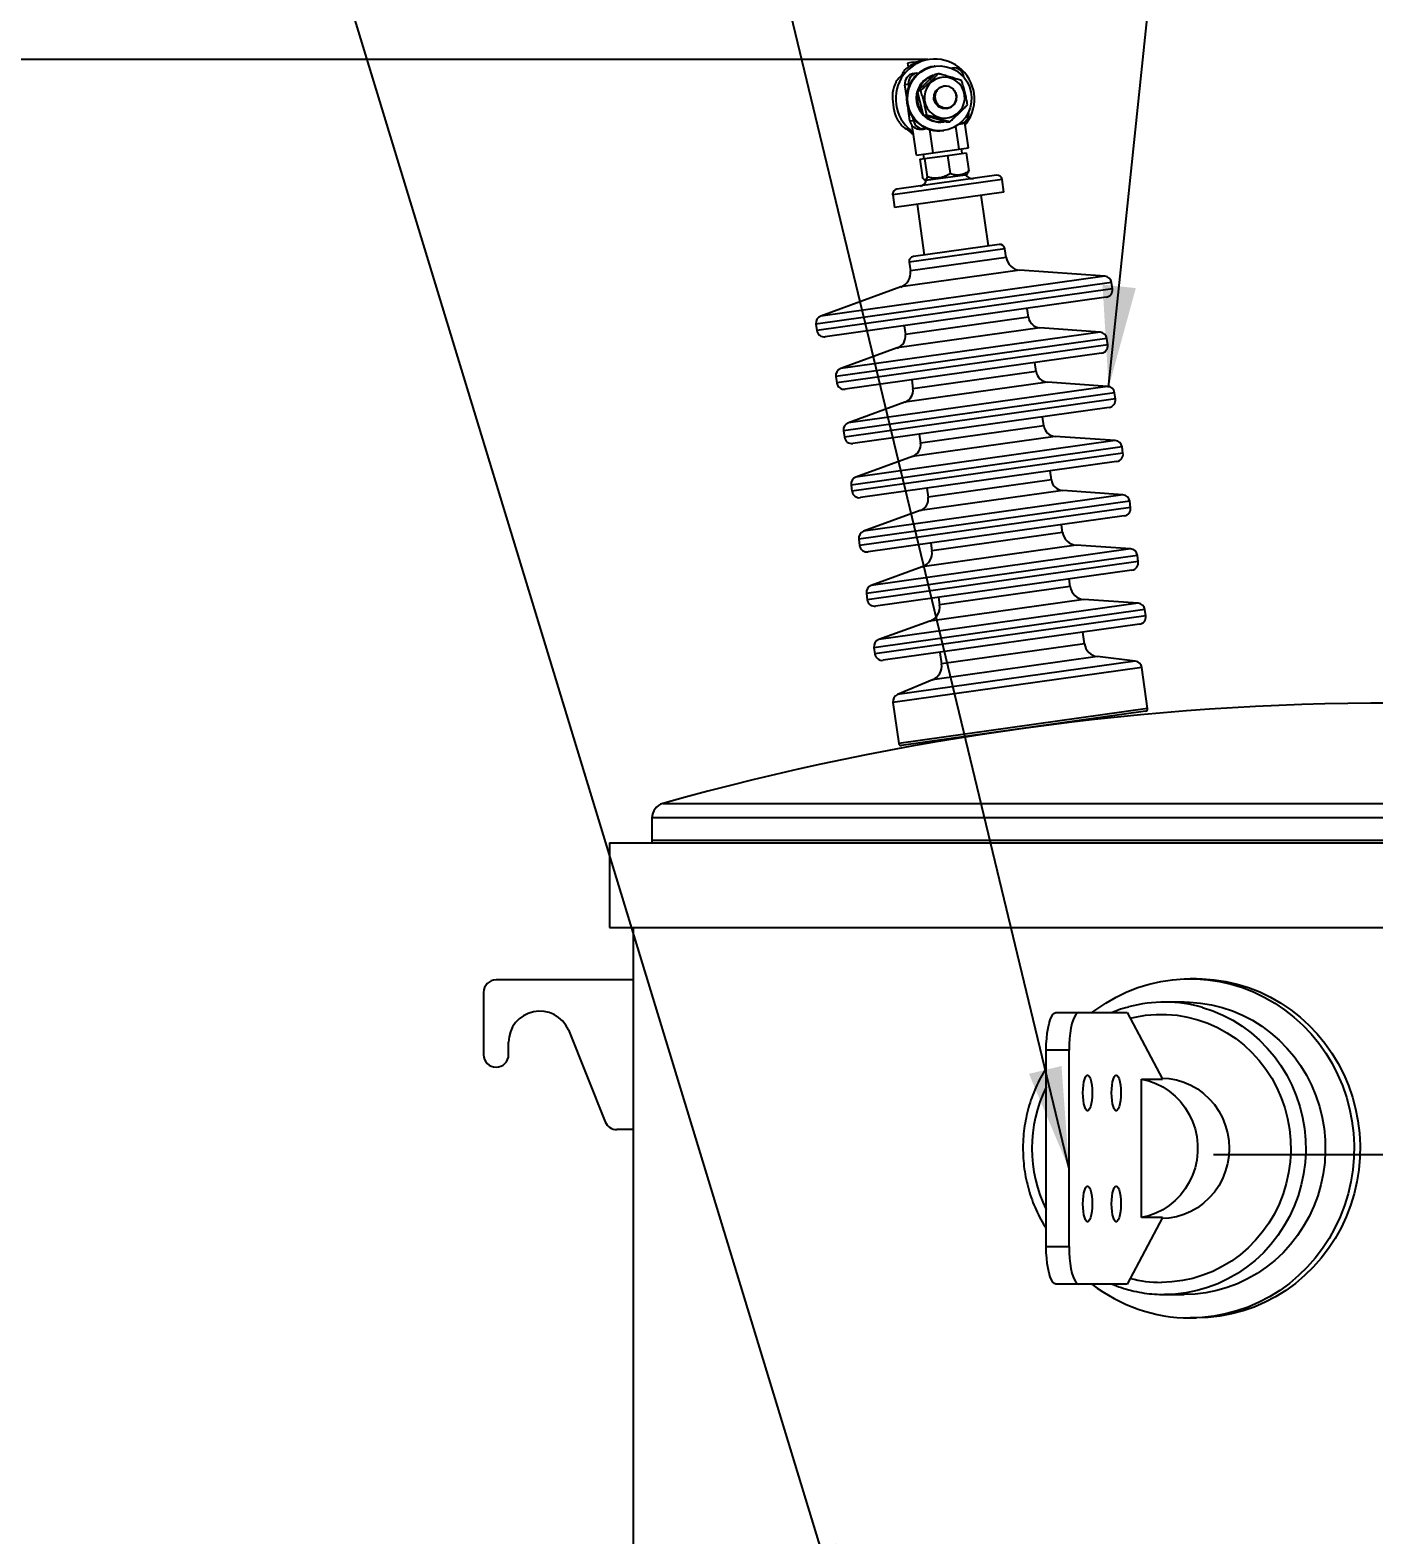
# Model space of a CAD drawing. Header units: millimetres. Extents: x 107291 to 113922, y -130611 to -125922.
# Drawn here: x 107947 to 108486, y -127239 to -126635 of the extents above; entities that cross this region are included whole.
import ezdxf

# ---------------------------------------------------------------- set-up
doc = ezdxf.new("R2010")
doc.units = ezdxf.units.MM
doc.header["$LTSCALE"] = 13
doc.linetypes.add('CENTERX2', pattern=[101.6, 63.5, -12.7, 12.7, -12.7])
for name, color, linetype in [('中心线', 1, 'CENTERX2'), ('几何体', 7, 'Continuous'), ('尺寸', 3, 'Continuous'), ('注释', 2, 'Continuous')]:
    doc.layers.add(name, color=color, linetype=linetype)
doc.styles.add('SLDTEXTSTYLE0', font='')
doc.styles.get("Standard").update_dxf_attribs({"font": 'gbenor.shx', "bigfont": 'gbcbig.shx'})
doc.styles.get('SLDTEXTSTYLE0').set_extended_font_data('汉仪长仿宋体')
doc.dimstyles.new('SLDDIMSTYLE0', dxfattribs={"dimtxt": 50, "dimasz": 40.8, "dimexe": 0, "dimexo": 0.0625, "dimgap": 12.5, "dimtad": 2, "dimdec": 0, "dimrnd": 1e-09, "dimzin": 12, "dimdsep": 46, "dimtxsty": 'SLDTEXTSTYLE0', "dimsah": 1, "dimcen": 0.09, "dimadec": 0, "dimazin": 3, "dimtfac": 1, "dimtdec": 0, "dimtmove": 0, "dimatfit": 0, "dimfxl": 1, "dimfrac": 2, "dimtolj": 1, "dimtzin": 12, "dimarcsym": 0})
doc.dimstyles.new('SLDDIMSTYLE2', dxfattribs={"dimtxt": 0.18, "dimasz": 40.8, "dimexe": 0, "dimexo": 0.0625, "dimgap": 0, "dimtad": 0, "dimtih": 1, "dimtoh": 1, "dimdec": 0, "dimrnd": 1e-09, "dimzin": 0, "dimdsep": 46, "dimtxsty": 'Standard', "dimsah": 1, "dimcen": 0.09, "dimadec": 0, "dimazin": 0, "dimtfac": 40.8, "dimtdec": 0, "dimtofl": 0, "dimtmove": 0, "dimatfit": 3, "dimfxl": 1, "dimfrac": 2, "dimtolj": 1, "dimtzin": 0, "dimarcsym": 0})

# ---------------------------------------------------------------- blocks, each defined once
blk = doc.blocks.new('*D25')
at = {"layer": 'Defpoints', "color": 0, "transparency": 16777216}
for p in [(107914.73, -126647.27), (108307.24, -126647.27), (108189.05, -127888.67)]:
    blk.add_point(p, dxfattribs=at)
at = {"layer": '尺寸', "color": 0, "lineweight": -2, "transparency": 16777216}
for p, q in [((108307.18, -126647.27), (107914.73, -126647.27)), ((107914.73, -127847.87), (107914.73, -126688.07)), ((108188.98, -127888.67), (107914.73, -127888.67))]:
    blk.add_line(p, q, dxfattribs=at)
at = {"layer": '尺寸', "color": 0, "transparency": 16777216}
for points in [[(107907.93, -126688.07), (107921.53, -126688.07), (107914.73, -126647.27)], [(107907.93, -127847.87), (107921.53, -127847.87), (107914.73, -127888.67)]]:
    blk.add_solid(points, dxfattribs=at)
at = {"layer": '尺寸', "color": 0, "transparency": 16777216, "insert": (107877.23, -127267.97), "char_height": 50, "attachment_point": 5, "rotation": 90, "style": 'SLDTEXTSTYLE0'}
blk.add_mtext('\\A1;1241', dxfattribs=at)

msp = doc.modelspace()

# ---------------------------------------------------------------- linework, layer by layer
at = {"layer": '中心线'}
msp.add_line((108421.73, -127086.17), (108566.36, -127086.17), dxfattribs=at)
at = {"layer": '几何体'}
for p, q in [((108301.47, -126648.28), (108299.01, -126648.63)), ((108299.01, -126648.63), (108299.25, -126650.3)), ((108301.47, -126648.28), (108304.07, -126647.92)), ((108301.56, -126648.88), (108301.47, -126648.28)), ((108307.82, -126647.19), (108306.67, -126647.35)), ((108301.32, -126652.83), (108302.78, -126652.63)), ((108302.78, -126652.63), (108303.67, -126652.5)), ((108303.06, -126659.87), (108310.15, -126653.04)), ((108310.01, -126649.91), (108309.69, -126649.95)), ((108310.15, -126653.04), (108311.32, -126652.87)), ((108316.5, -126650.7), (108317.08, -126650.62)), ((108321.6, -126654.4), (108321.55, -126654.03)), ((108299.42, -126657.14), (108297.96, -126657.34)), ((108298.67, -126662.38), (108297.96, -126657.34)), ((108299.55, -126658.04), (108299.42, -126657.14)), ((108303.06, -126659.87), (108304.22, -126659.7)), ((108305.37, -126669.52), (108303.06, -126659.87)), ((108300, -126671.83), (108299.29, -126666.79)), ((108314.71, -126667), (108314.76, -126666.99)), ((108300, -126671.83), (108301.46, -126671.62)), ((108301.46, -126671.62), (108301.33, -126670.72)), ((108305.37, -126669.52), (108306.54, -126669.36)), ((108314.78, -126672.35), (108305.37, -126669.52)), ((108313.32, -126672.2), (108313.73, -126672.14)), ((108314.78, -126672.35), (108315.95, -126672.18)), ((108319.65, -126673.11), (108320.23, -126673.03)), ((108322.14, -126673.36), (108321.99, -126672.31)), ((108323.58, -126668.52), (108323.53, -126668.15)), ((108301.26, -126676.3), (108300.92, -126673.88)), ((108302.56, -126685.54), (108301.26, -126676.3)), ((108305.93, -126675.04), (108305.39, -126675.11)), ((108305.93, -126675.04), (108306.82, -126674.91)), ((108309.24, -126684.6), (108307.93, -126675.3)), ((108313.31, -126675.7), (108313.63, -126675.66)), ((108319.68, -126683.14), (108318.39, -126673.97)), ((108323.44, -126682.61), (108322.14, -126673.36)), ((108302.56, -126685.54), (108309.24, -126684.6)), ((108309.24, -126684.6), (108319.68, -126683.14)), ((108315.1, -126685.63), (108322.54, -126684.58)), ((108319.68, -126683.14), (108323.44, -126682.61)), ((108320.96, -126684.81), (108320.7, -126682.99)), ((108322.54, -126684.58), (108323.57, -126691.91)), ((108303.97, -126687.19), (108305.81, -126686.93)), ((108303.97, -126687.19), (108305, -126694.52)), ((108305.29, -126685.16), (108305.55, -126686.97)), ((108305.81, -126686.93), (108315.1, -126685.63)), ((108305.81, -126686.93), (108306.84, -126694.26)), ((108315.1, -126685.63), (108316.13, -126692.95)), ((108336.97, -126695.31), (108293.06, -126701.48)), ((108334.71, -126693.62), (108294.76, -126699.23)), ((108305.74, -126695.38), (108306.35, -126695.75)), ((108322.16, -126693.52), (108306.35, -126695.75)), ((108322.61, -126693.46), (108322.16, -126693.52)), ((108322.61, -126693.46), (108323.09, -126692.94)), ((108337.68, -126700.36), (108336.97, -126695.31)), ((108293.06, -126701.48), (108293.77, -126706.53)), ((108337.68, -126700.36), (108293.77, -126706.53)), ((108331.42, -126721.97), (108328.56, -126701.64)), ((108302.88, -126705.25), (108305.74, -126725.58)), ((108338.05, -126723.05), (108299.66, -126728.45)), ((108338.54, -126726.55), (108300.15, -126731.95)), ((108335.8, -126721.36), (108301.36, -126726.2)), ((108338.54, -126726.55), (108338.05, -126723.05)), ((108344.05, -126731.69), (108296.27, -126738.4)), ((108299.66, -126728.45), (108300.15, -126731.95)), ((108378.07, -126734.07), (108344.05, -126731.69)), ((108380.83, -126736.64), (108262.29, -126753.3)), ((108381.18, -126739.15), (108262.64, -126755.8)), ((108378.07, -126734.07), (108264.23, -126750.07)), ((108296.27, -126738.4), (108264.23, -126750.07)), ((108381.18, -126739.15), (108380.83, -126736.64)), ((108378.63, -126742.53), (108266.02, -126758.35)), ((108347.52, -126750.53), (108298.13, -126757.47)), ((108347.52, -126750.53), (108347.02, -126746.97)), ((108262.29, -126753.3), (108262.64, -126755.8)), ((108376.19, -126756.5), (108272.22, -126771.11)), ((108352.11, -126754.81), (108294.9, -126762.85)), ((108297.63, -126753.91), (108298.13, -126757.47)), ((108376.19, -126756.5), (108352.11, -126754.81)), ((108378.94, -126759.06), (108270.28, -126774.34)), ((108379.29, -126761.57), (108270.63, -126776.84)), ((108294.9, -126762.85), (108272.22, -126771.11)), ((108379.29, -126761.57), (108378.94, -126759.06)), ((108376.75, -126764.95), (108274.01, -126779.39)), ((108350.58, -126772.26), (108350.08, -126768.7)), ((108270.28, -126774.34), (108270.63, -126776.84)), ((108350.58, -126772.26), (108301.19, -126779.2)), ((108382, -126780.8), (108273.34, -126796.07)), ((108379.24, -126778.23), (108275.28, -126792.84)), ((108355.17, -126776.54), (108297.95, -126784.59)), ((108300.68, -126775.64), (108301.19, -126779.2)), ((108379.24, -126778.23), (108355.17, -126776.54)), ((108382.35, -126783.3), (108382, -126780.8)), ((108382.35, -126783.3), (108273.69, -126798.58)), ((108297.95, -126784.59), (108275.28, -126792.84)), ((108379.8, -126786.68), (108277.07, -126801.12)), ((108353.63, -126794), (108353.13, -126790.43)), ((108273.34, -126796.07), (108273.69, -126798.58)), ((108358.22, -126798.28), (108301.01, -126806.32)), ((108303.74, -126797.37), (108304.24, -126800.94)), ((108353.63, -126794), (108304.24, -126800.94)), ((108382.3, -126799.96), (108358.22, -126798.28)), ((108385.05, -126802.53), (108276.39, -126817.8)), ((108385.4, -126805.04), (108276.74, -126820.31)), ((108382.3, -126799.96), (108278.33, -126814.57)), ((108385.4, -126805.04), (108385.05, -126802.53)), ((108301.01, -126806.32), (108278.33, -126814.57)), ((108382.86, -126808.42), (108280.12, -126822.85)), ((108276.39, -126817.8), (108276.74, -126820.31)), ((108356.69, -126815.73), (108307.29, -126822.67)), ((108356.69, -126815.73), (108356.18, -126812.16)), ((108385.35, -126821.69), (108281.38, -126836.3)), ((108361.28, -126820.01), (108304.06, -126828.05)), ((108306.79, -126819.11), (108307.29, -126822.67)), ((108385.35, -126821.69), (108361.28, -126820.01)), ((108388.11, -126824.26), (108279.44, -126839.53)), ((108388.46, -126826.77), (108279.8, -126842.04)), ((108304.06, -126828.05), (108281.38, -126836.3)), ((108388.46, -126826.77), (108388.11, -126824.26)), ((108385.91, -126830.15), (108283.18, -126844.59)), ((108361.15, -126836.77), (108360.72, -126833.69)), ((108279.44, -126839.53), (108279.8, -126842.04)), ((108366.66, -126841.9), (108304.92, -126850.58)), ((108308.37, -126841.05), (108308.8, -126844.12)), ((108361.15, -126836.77), (108308.8, -126844.12)), ((108388.4, -126843.42), (108366.66, -126841.9)), ((108391.16, -126845.99), (108282.5, -126861.26)), ((108388.4, -126843.42), (108284.44, -126858.04)), ((108391.51, -126848.5), (108391.16, -126845.99)), ((108391.51, -126848.5), (108282.85, -126863.77)), ((108304.92, -126850.58), (108284.44, -126858.04)), ((108388.96, -126851.88), (108286.23, -126866.32)), ((108364.21, -126858.5), (108311.85, -126865.86)), ((108364.21, -126858.5), (108363.78, -126855.42)), ((108282.5, -126861.26), (108282.85, -126863.77)), ((108391.46, -126865.16), (108287.49, -126879.77)), ((108369.72, -126863.64), (108307.97, -126872.31)), ((108311.42, -126862.78), (108311.85, -126865.86)), ((108391.46, -126865.16), (108369.72, -126863.64)), ((108394.21, -126867.73), (108285.55, -126883)), ((108394.57, -126870.23), (108285.9, -126885.5)), ((108394.57, -126870.23), (108394.21, -126867.73)), ((108307.97, -126872.31), (108287.49, -126879.77)), ((108392.02, -126873.61), (108289.28, -126888.05)), ((108369.95, -126881.43), (108369.3, -126876.81)), ((108285.55, -126883), (108285.9, -126885.5)), ((108369.95, -126881.43), (108312.65, -126889.48)), ((108390.35, -126888.41), (108294.97, -126901.81)), ((108375.15, -126886.54), (108309.07, -126895.83)), ((108312, -126884.86), (108312.65, -126889.48)), ((108390.35, -126888.41), (108375.15, -126886.54)), ((108392.95, -126890.96), (108293.17, -126904.98)), ((108309.07, -126895.83), (108294.97, -126901.81)), ((108395.25, -126907.37), (108392.95, -126890.96)), ((108293.17, -126904.98), (108295.48, -126921.39)), ((108395.25, -126907.37), (108295.48, -126921.39)), ((108394.4, -126908.49), (108296.61, -126922.24)), ((108200.93, -126945.44), (108787.16, -126945.44)), ((108196.55, -126951.21), (108196.55, -126960.17)), ((108791.55, -126951.21), (108196.55, -126951.21)), ((108179.55, -126961.17), (108179.55, -126995.17)), ((108179.55, -126961.17), (108808.55, -126961.17)), ((108196.55, -126960.17), (108791.55, -126960.17)), ((108179.55, -126995.17), (108808.55, -126995.17)), ((108189.05, -126995.17), (108189.05, -127016.17)), ((108189.05, -127016.17), (108134.05, -127016.17)), ((108189.05, -127016.17), (108134.05, -127016.17)), ((108189.05, -127016.17), (108189.05, -127076.17)), ((108414.82, -127015.68), (108412.36, -127015.68)), ((108129.05, -127021.17), (108129.05, -127046.17)), ((108409.93, -127025.07), (108402.06, -127025.07)), ((108358.49, -127029.27), (108367.67, -127029.27)), ((108367.67, -127029.27), (108387.08, -127029.27)), ((108387.08, -127029.27), (108401.18, -127055.96)), ((108163.01, -127036.19), (108177.79, -127073.03)), ((108139.05, -127046.17), (108139.05, -127041.17)), ((108363.79, -127044.27), (108354.61, -127044.27)), ((108354.61, -127123.08), (108354.61, -127044.27)), ((108363.79, -127123.08), (108363.79, -127044.27)), ((108392.78, -127055.96), (108401.18, -127055.96)), ((108392.78, -127111.39), (108392.78, -127055.96)), ((108189.05, -127076.17), (108182.43, -127076.17)), ((108189.05, -127076.17), (108189.05, -127245.58)), ((108401.18, -127111.39), (108387.08, -127138.08)), ((108401.18, -127111.39), (108392.78, -127111.39)), ((108354.61, -127123.08), (108363.79, -127123.08)), ((108367.67, -127138.08), (108358.49, -127138.08)), ((108387.08, -127138.08), (108367.67, -127138.08)), ((108402.06, -127142.28), (108409.93, -127142.28)), ((108412.36, -127151.67), (108414.82, -127151.67))]:
    msp.add_line(p, q, dxfattribs=at)
at = {"layer": '几何体', "flags": 128}
for points in [[(108310.3, -126649.87), (108312.42, -126649.8), (108314.53, -126650.09), (108316.55, -126650.72), (108318.45, -126651.68), (108320.17, -126652.94), (108321.66, -126654.48), (108322.88, -126656.23), (108323.8, -126658.17), (108324.4, -126660.23), (108324.65, -126662.37), (108324.55, -126664.51), (108324.1, -126666.61), (108323.32, -126668.6), (108322.22, -126670.43), (108320.84, -126672.06), (108319.22, -126673.43), (108317.39, -126674.51), (108315.41, -126675.27), (108313.33, -126675.69), (108311.21, -126675.76), (108309.11, -126675.48), (108307.08, -126674.85), (108305.18, -126673.89), (108303.47, -126672.62), (108301.98, -126671.09), (108300.75, -126669.33), (108299.83, -126667.39), (108299.24, -126665.33), (108298.99, -126663.2), (108299.09, -126661.06), (108299.54, -126658.96), (108300.32, -126656.97), (108301.41, -126655.13), (108302.79, -126653.51), (108304.42, -126652.14), (108306.25, -126651.05), (108308.23, -126650.29), (108310.3, -126649.87)], [(108319.72, -126656.85), (108318.43, -126655.73), (108316.94, -126654.91), (108315.31, -126654.43), (108313.62, -126654.29), (108311.94, -126654.51), (108310.34, -126655.08), (108308.9, -126655.98), (108307.67, -126657.16), (108306.72, -126658.57), (108306.07, -126660.16), (108305.77, -126661.85), (108305.82, -126663.56), (108306.22, -126665.23), (108306.95, -126666.78), (108307.99, -126668.14), (108309.28, -126669.26), (108310.78, -126670.08), (108312.4, -126670.57), (108314.09, -126670.7), (108315.77, -126670.48), (108317.37, -126669.91), (108318.81, -126669.01), (108320.04, -126667.83), (108320.99, -126666.42), (108321.64, -126664.83), (108321.94, -126663.15), (108321.89, -126661.43), (108321.49, -126659.76), (108320.76, -126658.21), (108319.72, -126656.85)], [(108317.37, -126659.17), (108318.24, -126660.38), (108318.67, -126661.82), (108318.56, -126663.6), (108317.77, -126665.22), (108316.44, -126666.4), (108314.76, -126666.99), (108312.98, -126666.89), (108311.37, -126666.12), (108310.17, -126664.78), (108309.57, -126663.1), (108309.65, -126661.32), (108310.39, -126659.71), (108311.68, -126658.53), (108313.33, -126657.95), (108313.33, -126657.95)], [(108196.55, -126960.17), (108196.49, -126960.76), (108196.37, -126961.17)], [(108372.97, -127029.27), (108374.53, -127028.1), (108378.5, -127025.42), (108382.65, -127023.04), (108386.95, -127020.98), (108391.39, -127019.24), (108395.94, -127017.84), (108400.57, -127016.79), (108405.26, -127016.08), (108409.99, -127015.73), (108414.73, -127015.73), (108419.46, -127016.08), (108424.15, -127016.79), (108428.78, -127017.84), (108433.33, -127019.24), (108437.77, -127020.98), (108442.07, -127023.04), (108446.22, -127025.42), (108450.19, -127028.1), (108453.97, -127031.07), (108457.53, -127034.31), (108460.85, -127037.82), (108463.92, -127041.56), (108466.72, -127045.52), (108469.24, -127049.68), (108471.46, -127054.02), (108473.37, -127058.51), (108474.97, -127063.13), (108476.24, -127067.86), (108477.17, -127072.68), (108477.77, -127077.55), (108478.03, -127082.45), (108477.94, -127087.36), (108477.51, -127092.25), (108476.75, -127097.09), (108475.64, -127101.87), (108474.21, -127106.55), (108472.45, -127111.11), (108470.39, -127115.53), (108468.01, -127119.78), (108465.35, -127123.84), (108462.42, -127127.69), (108459.22, -127131.32), (108455.77, -127134.7), (108452.11, -127137.81), (108448.23, -127140.63), (108444.17, -127143.16), (108439.94, -127145.39), (108435.56, -127147.28), (108431.07, -127148.85), (108426.48, -127150.08), (108421.81, -127150.96), (108417.1, -127151.49), (108412.36, -127151.67), (108412.36, -127151.67)], [(108414.82, -127015.68), (108417.19, -127015.73), (108421.92, -127016.08), (108426.61, -127016.79), (108431.24, -127017.84), (108435.79, -127019.24), (108440.22, -127020.98), (108444.53, -127023.04), (108448.67, -127025.42), (108452.65, -127028.1), (108456.42, -127031.07), (108459.98, -127034.31), (108463.3, -127037.82), (108466.37, -127041.56), (108469.17, -127045.52), (108471.69, -127049.68), (108473.91, -127054.02), (108475.83, -127058.51), (108477.42, -127063.13), (108478.69, -127067.86), (108479.63, -127072.68), (108480.22, -127077.55), (108480.48, -127082.45), (108480.4, -127087.36), (108479.97, -127092.25), (108479.2, -127097.09), (108478.1, -127101.87), (108476.66, -127106.55), (108474.91, -127111.11), (108472.84, -127115.53), (108470.47, -127119.78), (108467.81, -127123.84), (108464.87, -127127.69), (108461.67, -127131.32), (108458.23, -127134.7), (108454.56, -127137.81), (108450.68, -127140.63), (108446.62, -127143.16), (108442.39, -127145.39), (108438.02, -127147.28), (108433.53, -127148.85), (108428.93, -127150.08), (108424.27, -127150.96), (108419.55, -127151.49), (108414.82, -127151.67), (108414.82, -127151.67)], [(108417.27, -127027.23), (108421.42, -127028.6), (108425.48, -127030.32), (108429.41, -127032.36), (108433.16, -127034.71), (108436.74, -127037.35), (108440.1, -127040.28), (108443.23, -127043.46), (108446.12, -127046.88), (108448.74, -127050.53), (108451.08, -127054.37), (108453.13, -127058.39), (108454.87, -127062.57), (108456.29, -127066.87), (108457.38, -127071.27), (108458.14, -127075.75), (108458.57, -127080.27), (108458.65, -127084.81), (108458.4, -127089.35), (108457.81, -127093.85), (108456.88, -127098.3), (108455.62, -127102.65), (108454.04, -127106.89), (108452.14, -127110.99), (108449.95, -127114.93), (108447.46, -127118.67), (108444.71, -127122.21), (108441.7, -127125.52), (108438.44, -127128.57), (108434.97, -127131.36), (108431.31, -127133.85), (108427.46, -127136.05), (108423.47, -127137.93), (108419.34, -127139.48), (108415.11, -127140.7), (108410.8, -127141.58), (108406.44, -127142.11), (108402.06, -127142.28)], [(108409.93, -127025.07), (108412.13, -127025.11), (108416.5, -127025.47), (108420.84, -127026.17), (108425.11, -127027.22), (108429.29, -127028.6), (108433.36, -127030.32), (108437.28, -127032.36), (108441.04, -127034.71), (108444.61, -127037.35), (108447.97, -127040.28), (108451.11, -127043.46), (108453.99, -127046.88), (108456.61, -127050.53), (108458.96, -127054.37), (108461, -127058.39), (108462.74, -127062.57), (108464.16, -127066.87), (108465.26, -127071.27), (108466.02, -127075.75), (108466.44, -127080.27), (108466.53, -127084.81), (108466.27, -127089.35), (108465.68, -127093.85), (108464.75, -127098.3), (108463.49, -127102.65), (108461.91, -127106.89), (108460.02, -127110.99), (108457.82, -127114.93), (108455.34, -127118.67), (108452.58, -127122.21), (108449.57, -127125.52), (108446.32, -127128.57), (108442.85, -127131.36), (108439.18, -127133.85), (108435.34, -127136.05), (108431.34, -127137.93), (108427.21, -127139.48), (108422.99, -127140.7), (108418.68, -127141.58), (108414.32, -127142.11), (108409.93, -127142.28)], [(108354.61, -127044.27), (108354.66, -127041.93), (108354.8, -127039.64), (108355.04, -127037.46), (108355.35, -127035.46), (108355.75, -127033.67), (108356.21, -127032.14), (108356.73, -127030.91), (108357.3, -127030.01), (108357.89, -127029.46), (108358.49, -127029.27)], [(108367.67, -127029.27), (108367.06, -127029.46), (108366.47, -127030.01), (108365.91, -127030.91), (108365.39, -127032.14), (108364.93, -127033.67), (108364.53, -127035.46), (108364.21, -127037.46), (108363.98, -127039.64), (108363.84, -127041.93), (108363.79, -127044.27)], [(108388.28, -127031.53), (108390.28, -127031.06), (108394.46, -127030.35), (108398.68, -127029.99), (108402.91, -127029.99), (108407.13, -127030.35), (108411.31, -127031.06), (108415.42, -127032.13), (108419.43, -127033.53), (108423.31, -127035.27), (108427.05, -127037.33), (108430.61, -127039.7), (108433.97, -127042.36), (108437.11, -127045.3), (108440.02, -127048.49), (108442.65, -127051.92), (108445.02, -127055.56), (108447.08, -127059.38), (108448.84, -127063.37), (108450.28, -127067.49), (108451.39, -127071.72), (108452.16, -127076.03), (108452.59, -127080.39), (108452.68, -127084.77), (108452.42, -127089.15), (108451.82, -127093.49), (108450.88, -127097.76), (108449.6, -127101.94), (108448, -127106), (108446.09, -127109.91), (108443.87, -127113.64), (108441.37, -127117.18), (108438.6, -127120.49), (108435.57, -127123.56), (108432.32, -127126.36), (108428.85, -127128.88), (108425.2, -127131.09), (108421.39, -127132.99), (108417.43, -127134.57), (108413.37, -127135.8), (108409.23, -127136.69), (108405.02, -127137.23), (108400.79, -127137.4), (108400.79, -127137.4)], [(108369.34, -127061.43), (108369.39, -127059.84), (108369.52, -127058.32), (108369.74, -127056.97), (108370.04, -127055.84), (108370.39, -127054.98), (108370.78, -127054.46), (108371.19, -127054.28), (108371.6, -127054.46), (108371.99, -127054.98), (108372.34, -127055.84), (108372.64, -127056.97), (108372.86, -127058.32), (108373, -127059.84), (108373.04, -127061.43), (108373, -127063.02), (108372.86, -127064.53), (108372.64, -127065.88), (108372.34, -127067.02), (108371.99, -127067.87), (108371.6, -127068.4), (108371.19, -127068.58), (108370.78, -127068.4), (108370.39, -127067.87), (108370.04, -127067.02), (108369.74, -127065.88), (108369.52, -127064.53), (108369.39, -127063.02), (108369.34, -127061.43)], [(108380.86, -127061.43), (108380.9, -127059.84), (108381.04, -127058.32), (108381.26, -127056.97), (108381.55, -127055.84), (108381.91, -127054.98), (108382.3, -127054.46), (108382.71, -127054.28), (108383.12, -127054.46), (108383.51, -127054.98), (108383.86, -127055.84), (108384.16, -127056.97), (108384.38, -127058.32), (108384.51, -127059.84), (108384.56, -127061.43), (108384.51, -127063.02), (108384.38, -127064.53), (108384.16, -127065.88), (108383.86, -127067.02), (108383.51, -127067.87), (108383.12, -127068.4), (108382.71, -127068.58), (108382.3, -127068.4), (108381.91, -127067.87), (108381.55, -127067.02), (108381.26, -127065.88), (108381.04, -127064.53), (108380.9, -127063.02), (108380.86, -127061.43)], [(108392.78, -127055.96), (108395.75, -127056.67), (108398.62, -127057.71), (108401.36, -127059.08), (108403.93, -127060.76), (108406.31, -127062.73), (108408.46, -127064.96), (108410.36, -127067.42), (108411.97, -127070.09), (108413.29, -127072.93), (108414.3, -127075.9), (108414.97, -127078.97), (108415.31, -127082.1), (108415.31, -127085.25), (108414.97, -127088.38), (108414.3, -127091.45), (108413.29, -127094.43), (108411.97, -127097.26), (108410.36, -127099.93), (108408.46, -127102.4), (108406.31, -127104.63), (108403.93, -127106.59), (108401.36, -127108.27), (108398.62, -127109.64), (108395.75, -127110.68), (108392.78, -127111.39)], [(108400.97, -127055.56), (108403.83, -127055.74), (108406.84, -127056.26), (108409.76, -127057.14), (108412.58, -127058.34), (108415.24, -127059.87), (108417.73, -127061.69), (108420, -127063.79), (108422.03, -127066.15), (108423.79, -127068.72), (108425.26, -127071.48), (108426.43, -127074.39), (108427.27, -127077.42), (108427.78, -127080.53), (108427.95, -127083.68), (108427.78, -127086.82), (108427.27, -127089.93), (108426.43, -127092.96), (108425.26, -127095.88), (108423.79, -127098.64), (108422.03, -127101.21), (108420, -127103.56), (108417.73, -127105.66), (108415.24, -127107.48), (108412.58, -127109.01), (108409.76, -127110.22), (108406.84, -127111.09), (108403.83, -127111.62), (108400.97, -127111.79)], [(108369.34, -127105.93), (108369.39, -127104.34), (108369.52, -127102.82), (108369.74, -127101.47), (108370.04, -127100.34), (108370.39, -127099.48), (108370.78, -127098.96), (108371.19, -127098.78), (108371.6, -127098.96), (108371.99, -127099.48), (108372.34, -127100.34), (108372.64, -127101.47), (108372.86, -127102.82), (108373, -127104.34), (108373.04, -127105.93), (108373, -127107.52), (108372.86, -127109.03), (108372.64, -127110.38), (108372.34, -127111.52), (108371.99, -127112.37), (108371.6, -127112.9), (108371.19, -127113.08), (108370.78, -127112.9), (108370.39, -127112.37), (108370.04, -127111.52), (108369.74, -127110.38), (108369.52, -127109.03), (108369.39, -127107.52), (108369.34, -127105.93)], [(108380.86, -127105.93), (108380.9, -127104.34), (108381.04, -127102.82), (108381.26, -127101.47), (108381.55, -127100.34), (108381.91, -127099.48), (108382.3, -127098.96), (108382.71, -127098.78), (108383.12, -127098.96), (108383.51, -127099.48), (108383.86, -127100.34), (108384.16, -127101.47), (108384.38, -127102.82), (108384.51, -127104.34), (108384.56, -127105.93), (108384.51, -127107.52), (108384.38, -127109.03), (108384.16, -127110.38), (108383.86, -127111.52), (108383.51, -127112.37), (108383.12, -127112.9), (108382.71, -127113.08), (108382.3, -127112.9), (108381.91, -127112.37), (108381.55, -127111.52), (108381.26, -127110.38), (108381.04, -127109.03), (108380.9, -127107.52), (108380.86, -127105.93)], [(108358.49, -127138.08), (108357.89, -127137.89), (108357.3, -127137.35), (108356.73, -127136.44), (108356.21, -127135.21), (108355.75, -127133.69), (108355.35, -127131.9), (108355.04, -127129.89), (108354.8, -127127.71), (108354.66, -127125.43), (108354.61, -127123.08)], [(108363.79, -127123.08), (108363.84, -127125.43), (108363.98, -127127.71), (108364.21, -127129.89), (108364.53, -127131.9), (108364.93, -127133.69), (108365.39, -127135.21), (108365.91, -127136.44), (108366.47, -127137.35), (108367.06, -127137.89), (108367.67, -127138.08)]]:
    msp.add_lwpolyline(points, dxfattribs=at)
at = {"layer": '几何体'}
for centre, radius, start, end in [((108310, -126662.7), 15.66, 52.5143, 143.4857), ((108308.57, -126662.94), 15.71, 115.68182, 132.55002), ((108310.38, -126662.99), 16.14, 143.48228, 232.51772), ((108301.9, -126656.77), 3.97, 98.37142, 188.36666), ((108311.63, -126662.81), 13, 98.57827, 277.42173), ((108303.36, -126656.56), 3.97, 98.37142, 188.36666), ((108317.61, -126654.56), 3.97, 7.63334, 97.62858), ((108309.71, -126663.08), 16.14, 323.48228, 52.51772), ((108308.87, -126663.16), 16.09, 154.16187, 170.76398), ((108314.22, -126662.37), 4.5, 45.38058, 97.90266), ((108308.88, -126663.23), 16.09, 205.23602, 221.83813), ((108304, -126671.27), 4.04, 187.97492, 220.29625), ((108305.4, -126671.1), 3.97, 187.63334, 277.62858), ((108319.65, -126669.09), 3.97, 278.37142, 8.36666), ((108309.93, -126663.21), 15.88, 320.24678, 323.36959), ((108310.2, -126663.17), 15.88, 232.63041, 235.75322), ((108303.65, -126694.96), 2.99, 278, 345.31104), ((108324.99, -126691.96), 2.99, 210.68896, 278), ((108334.99, -126695.59), 2, 8, 98), ((108295.03, -126701.21), 2, 98, 188), ((108301.64, -126728.17), 2, 98, 188), ((108336.07, -126723.33), 2, 8, 98), ((108344.47, -126725.72), 5.99, 188, 266), ((108294.23, -126732.78), 5.99, 290, 8), ((108377.86, -126737.05), 2.99, 8, 86), ((108378.22, -126739.56), 2.99, 278, 8), ((108265.25, -126752.88), 2.99, 110, 188), ((108352.46, -126749.84), 4.99, 188, 266), ((108265.6, -126755.39), 2.99, 188, 278), ((108293.19, -126758.17), 4.99, 290, 8), ((108375.98, -126759.48), 2.99, 8, 86), ((108376.33, -126761.99), 2.99, 278, 8), ((108273.24, -126773.92), 2.99, 110, 188), ((108355.52, -126771.57), 4.99, 188, 266), ((108273.6, -126776.43), 2.99, 188, 278), ((108296.25, -126779.9), 4.99, 290, 8), ((108379.03, -126781.21), 2.99, 8, 86), ((108379.39, -126783.72), 2.99, 278, 8), ((108276.3, -126795.65), 2.99, 110, 188), ((108276.65, -126798.16), 2.99, 188, 278), ((108358.57, -126793.3), 4.99, 188, 266), ((108299.3, -126801.63), 4.99, 290, 8), ((108382.09, -126802.95), 2.99, 8, 86), ((108382.44, -126805.45), 2.99, 278, 8), ((108279.35, -126817.38), 2.99, 110, 188), ((108361.62, -126815.03), 4.99, 188, 266), ((108279.71, -126819.89), 2.99, 188, 278), ((108302.35, -126823.36), 4.99, 290, 8), ((108385.14, -126824.68), 2.99, 8, 86), ((108385.49, -126827.18), 2.99, 278, 8), ((108282.41, -126839.12), 2.99, 110, 188), ((108367.08, -126835.93), 5.99, 188, 266), ((108282.76, -126841.62), 2.99, 188, 278), ((108302.87, -126844.96), 5.99, 290, 8), ((108388.2, -126846.41), 2.99, 8, 86), ((108388.55, -126848.92), 2.99, 278, 8), ((108285.46, -126860.85), 2.99, 110, 188), ((108370.13, -126857.67), 5.99, 188, 266), ((108285.81, -126863.36), 2.99, 188, 278), ((108305.93, -126866.69), 5.99, 290, 8), ((108391.25, -126868.14), 2.99, 8, 86), ((108391.6, -126870.65), 2.99, 278, 8), ((108288.52, -126882.58), 2.99, 110, 188), ((108375.88, -126880.6), 5.99, 188, 263), ((108288.87, -126885.09), 2.99, 188, 278), ((108306.73, -126890.32), 5.99, 293, 8), ((108389.98, -126891.38), 2.99, 8, 83), ((108296.14, -126904.56), 2.99, 113, 188), ((108494.05, -127992.26), 1087.09, 74.35744, 105.64256), ((108394.26, -126907.51), 0.998, 278, 8), ((108296.47, -126921.25), 0.998, 188, 278), ((108202.55, -126951.21), 6, 105.64256, 180), ((108134.05, -127021.17), 5, 90, 180), ((108151.55, -127041.17), 12.5, 23.48284, 180), ((108402.06, -127079.84), 54.77, 73.8737, 105.22362), ((108134.05, -127046.17), 5, 180, 0), ((108404.26, -127083.68), 55.37, 153.72529, 206.27471), ((108182.43, -127071.17), 5, 201.85437, 270), ((108400.8, -127087.18), 50.22, 255.5618, 269.99404), ((108412.48, -127087.42), 64.25, 232.04479, 269.88922)]:
    msp.add_arc(centre, radius, start, end, dxfattribs=at)
for centre, major_axis, ratio, start_param, end_param in [((108308.9, -126663.19), (16.69, 2.35), 0.94908, 1.570796, 1.875489), ((108309.37, -126663.13), (17.07, 9.48), 0.789427, 1.956399, 2.091396), ((108309.37, -126663.13), (-8.97, 14.06), 0.736082, 0.272584, 0.407581), ((108308.9, -126663.19), (12.32, -10.9), 0.934169, 3.734154, 4.038847), ((108308.9, -126663.19), (8.84, 13.87), 0.934169, 2.244338, 2.549031), ((108309.37, -126663.13), (19.02, -4.4), 0.789427, 4.191789, 4.326787), ((108309.37, -126663.13), (4.75, 15.98), 0.736082, 2.734011, 2.847099), ((108304.83, -126671.15), (5, 0.7), 0.791492, 3.711747, 4.712389)]:
    msp.add_ellipse(centre, major_axis=major_axis, ratio=ratio, start_param=start_param, end_param=end_param, dxfattribs=at)
for points, knots in [([(108297.04, -126652.84), (108297.01, -126652.89), (108296.95, -126652.99), (108296.79, -126653.22), (108296.6, -126653.48), (108296.39, -126653.75), (108296.19, -126654.02), (108296.08, -126654.14), (108296.02, -126654.21)], [0, 0, 0, 0, 0.163826, 0.327654, 0.491393, 0.654851, 0.818278, 1, 1, 1, 1]), ([(108309.59, -126653.57), (108309.4, -126653.6), (108308.43, -126653.76), (108306.81, -126654.63), (108304.94, -126656.16), (108303.53, -126658.17), (108302.66, -126660.46), (108302.41, -126662.91), (108302.78, -126665.35), (108303.74, -126667.62), (108305.24, -126669.57), (108307.19, -126671.08), (108309.44, -126672.03), (108311.55, -126672.4), (108312.83, -126672.2), (108313.31, -126672.13)], [0, 0, 0, 0, 0.0198299, 0.1038487, 0.1892693, 0.273288, 0.3573068, 0.4427274, 0.5267461, 0.6107649, 0.6961855, 0.7802042, 0.864223, 0.9496436, 1, 1, 1, 1]), ([(108309.57, -126653.59), (108309.53, -126653.6), (108308.7, -126653.74), (108307.22, -126654.59), (108305.36, -126656.11), (108304.1, -126657.78), (108303.71, -126658.96), (108303.57, -126659.37)], [0, 0, 0, 0, 0.014538, 0.291961, 0.574012, 0.851435, 1, 1, 1, 1]), ([(108311.32, -126652.87), (108311.03, -126653.17), (108310.31, -126653.92), (108309.06, -126655.18), (108307.58, -126656.62), (108306.08, -126658.02), (108304.98, -126659.03), (108304.36, -126659.58), (108304.22, -126659.7)], [0, 0, 0, 0, 0.136843, 0.346229, 0.555177, 0.749713, 0.944655, 1, 1, 1, 1]), ([(108320.73, -126655.7), (108320.12, -126655.5), (108318.9, -126655.09), (108316.88, -126654.46), (108314.74, -126653.83), (108312.88, -126653.3), (108311.74, -126652.99), (108311.32, -126652.87)], [0, 0, 0, 0, 0.213245, 0.431498, 0.645486, 0.868042, 1, 1, 1, 1]), ([(108303.18, -126660.4), (108303.18, -126660.41), (108302.89, -126661.18), (108302.86, -126662.87), (108303.19, -126665.28), (108303.99, -126667.32), (108304.85, -126668.34), (108305.18, -126668.73)], [0, 0, 0, 0, 0.001764, 0.279082, 0.551849, 0.824616, 1, 1, 1, 1]), ([(108304.22, -126659.7), (108304.42, -126660.36), (108304.83, -126661.69), (108305.39, -126663.8), (108305.9, -126665.99), (108306.27, -126667.84), (108306.47, -126668.95), (108306.54, -126669.36)], [0, 0, 0, 0, 0.213245, 0.431498, 0.645486, 0.868042, 1, 1, 1, 1]), ([(108313.6, -126657.91), (108313.11, -126658.05), (108312.15, -126658.33), (108310.97, -126659.33), (108310.19, -126660.63), (108309.9, -126662.11), (108310.11, -126663.59), (108310.79, -126664.88), (108311.64, -126665.69), (108312.23, -126666), (108312.4, -126666.09)], [0, 0, 0, 0, 0.138629, 0.277262, 0.415489, 0.550448, 0.684398, 0.815699, 0.945367, 1, 1, 1, 1]), ([(108312.4, -126666.09), (108312.83, -126666.28), (108313.67, -126666.65), (108315.09, -126666.64), (108316.42, -126666.19), (108317.55, -126665.3), (108318.34, -126664.07), (108318.69, -126662.63), (108318.55, -126661.14), (108318.04, -126659.95), (108317.55, -126659.37), (108317.37, -126659.17)], [0, 0, 0, 0, 0.11326, 0.226515, 0.340225, 0.456377, 0.573307, 0.692355, 0.81251, 0.934453, 1, 1, 1, 1]), ([(108323.04, -126665.35), (108322.93, -126664.68), (108322.69, -126663.33), (108322.23, -126661.2), (108321.7, -126659.02), (108321.18, -126657.19), (108320.85, -126656.1), (108320.73, -126655.7)], [0, 0, 0, 0, 0.2132445, 0.4314983, 0.6454864, 0.8680422, 1, 1, 1, 1]), ([(108315.95, -126672.18), (108316.09, -126672.06), (108316.7, -126671.51), (108317.81, -126670.5), (108319.31, -126669.1), (108320.79, -126667.66), (108322.04, -126666.4), (108322.76, -126665.65), (108323.04, -126665.35)], [0, 0, 0, 0, 0.055345, 0.250287, 0.444823, 0.653771, 0.863157, 1, 1, 1, 1]), ([(108306.11, -126669.74), (108306.61, -126670.17), (108307.72, -126671.12), (108309.86, -126671.96), (108311.96, -126672.35), (108313.25, -126672.15), (108313.72, -126672.07)], [0, 0, 0, 0, 0.23495, 0.527397, 0.824723, 1, 1, 1, 1]), ([(108306.54, -126669.36), (108307.23, -126669.55), (108308.62, -126669.93), (108310.74, -126670.54), (108312.86, -126671.18), (108314.58, -126671.73), (108315.58, -126672.06), (108315.95, -126672.18)], [0, 0, 0, 0, 0.213245, 0.431498, 0.645486, 0.868042, 1, 1, 1, 1]), ([(108299, -126675.38), (108299.06, -126675.42), (108299.19, -126675.51), (108299.45, -126675.69), (108299.72, -126675.9), (108299.98, -126676.1), (108300.22, -126676.28), (108300.3, -126676.37), (108300.35, -126676.42)], [0, 0, 0, 0, 0.163826, 0.327654, 0.491393, 0.654851, 0.818278, 1, 1, 1, 1]), ([(108306.84, -126694.26), (108306.75, -126694.53), (108306.57, -126695.07), (108306.21, -126695.5), (108305.78, -126695.47), (108305.37, -126695.07), (108305.1, -126694.67), (108305, -126694.52)], [0, 0, 0, 0, 0.213245, 0.431498, 0.645486, 0.868042, 1, 1, 1, 1]), ([(108316.13, -126692.95), (108315.75, -126693.18), (108314.77, -126693.74), (108313.1, -126694.41), (108311.16, -126694.81), (108309.22, -126694.76), (108307.8, -126694.51), (108307.01, -126694.3), (108306.84, -126694.26)], [0, 0, 0, 0, 0.136843, 0.346229, 0.555177, 0.749713, 0.944655, 1, 1, 1, 1]), ([(108323.57, -126691.91), (108323.1, -126692.23), (108322.13, -126692.89), (108320.55, -126693.48), (108318.85, -126693.63), (108317.37, -126693.38), (108316.47, -126693.07), (108316.13, -126692.95)], [0, 0, 0, 0, 0.213245, 0.431498, 0.645486, 0.868042, 1, 1, 1, 1]), ([(108323.09, -126692.93), (108323.2, -126692.78), (108323.38, -126692.53), (108323.52, -126692.08), (108323.57, -126691.91)], [0, 0, 0, 0, 0.610375, 1, 1, 1, 1]), ([(108378.8, -126911.44), (108378.79, -126911.4), (108378.67, -126911.11), (108378.37, -126910.93), (108378.11, -126910.78)], [0, 0, 0, 0, 0.11089, 1, 1, 1, 1]), ([(108312.9, -126919.95), (108312.78, -126920.08), (108312.6, -126920.29), (108312.5, -126920.54), (108312.47, -126920.62)], [0, 0, 0, 0, 0.666613, 1, 1, 1, 1]), ([(108387.6, -127027.04), (108387.21, -127027.13), (108385.47, -127027.56), (108383.28, -127028.31), (108381.52, -127029.07), (108381.04, -127029.27)], [0, 0, 0, 0, 0.17293, 0.775288, 1, 1, 1, 1]), ([(108354.61, -127051.55), (108354.37, -127051.91), (108353.34, -127053.47), (108351.78, -127056.37), (108349.96, -127060.25), (108348.43, -127064.26), (108347.2, -127068.38), (108346.26, -127072.58), (108345.62, -127076.84), (108345.28, -127081.13), (108345.26, -127085.45), (108345.54, -127089.75), (108346.12, -127094.02), (108347.01, -127098.23), (108348.19, -127102.37), (108349.66, -127106.4), (108351.43, -127110.31), (108353.08, -127113.45), (108354.24, -127115.22), (108354.61, -127115.8)], [0, 0, 0, 0, 0.019665, 0.082918, 0.146187, 0.209471, 0.272767, 0.336075, 0.399393, 0.462718, 0.526049, 0.589384, 0.652719, 0.716053, 0.779384, 0.842708, 0.906026, 0.969333, 1, 1, 1, 1]), ([(108381.01, -127138.08), (108381.28, -127138.2), (108382.83, -127138.89), (108385.76, -127139.85), (108389.8, -127140.96), (108393.9, -127141.72), (108398, -127142.2), (108400.72, -127142.25), (108402.06, -127142.28)], [0, 0, 0, 0, 0.040932, 0.234352, 0.427724, 0.621055, 0.814352, 1, 1, 1, 1])]:
    msp.add_open_spline(points, degree=3, knots=knots, dxfattribs=at)

# ---------------------------------------------------------------- dimensions: what is measured, and where the dimension line sits
at = {"layer": '尺寸'}
dim = msp.add_linear_dim(base=(107914.73, -126647.27), p1=(108189.05, -127888.67), p2=(108307.24, -126647.27), angle=90, dimstyle='SLDDIMSTYLE0', dxfattribs=at)
dim.commit()
dim.dimension.update_dxf_attribs({"geometry": '*D25', "text_midpoint": (107877.23, -127267.97)})

# ---------------------------------------------------------------- leaders
at = {"layer": '注释'}
for points in [[(108276.13, -127283.05), (108004.87, -126392.94)], [(108363.79, -127091.91), (108195.31, -126392.75)], [(108379.64, -126778.73), (108419.73, -126394.23)]]:
    msp.add_leader(points, dimstyle='SLDDIMSTYLE2', dxfattribs=at)

doc.saveas('drawing.dxf')
